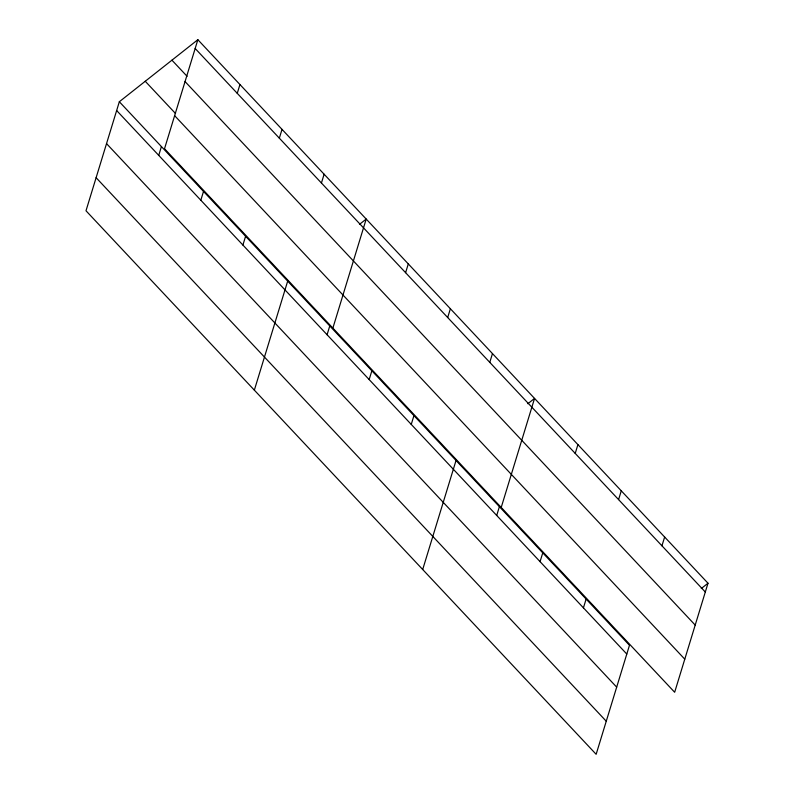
<?xml version="1.0" encoding="UTF-8"?>
<svg xmlns="http://www.w3.org/2000/svg" width="794" height="794" viewBox="0 0 794 794"><rect width="100%" height="100%" fill="white"/><g stroke="black" fill="none" stroke-linecap="round" stroke-linejoin="round"><path stroke-width="1.19" d="M119.338 101.741L86 210.777L596.145 754.3L629.483 645.264L119.338 101.741L197.855 39.7L708 583.223L674.662 692.259L164.517 148.736L197.855 39.7M158.731 155.376L161.42 146.582M200.822 200.217L203.512 191.423M237.257 93.325L239.947 84.541M242.904 245.058L245.594 236.265M279.339 138.166L282.029 129.382M254.348 390.142L287.686 281.106M321.431 183.007L324.121 174.223M327.078 334.731L329.768 325.947M332.865 328.101L366.203 219.065L359.483 224.365M369.17 379.572L371.86 370.788M405.605 272.689L408.295 263.906M411.252 424.413L413.942 415.629M447.687 317.531L450.377 308.737M422.696 569.506L456.034 460.47M489.779 362.372L492.469 353.578M496.707 515.455L499.396 506.671M501.213 507.455L534.551 398.419L527.831 403.729M540.069 561.656L542.759 552.862M575.223 453.414L577.913 444.62M583.431 607.857L586.121 599.063M618.586 499.605L621.275 490.821M661.948 545.806L664.638 537.022M701.281 588.523L708 583.223M195.165 48.484L705.31 592.006M171.941 60.175L187.096 76.313M185.052 81.574L695.197 625.086M145.242 81.266L175.553 113.552M174.63 115.656L684.775 659.169M116.649 110.535L626.794 654.048M106.535 143.615L616.68 687.138M96.114 177.697L606.259 721.22"/></g></svg>
